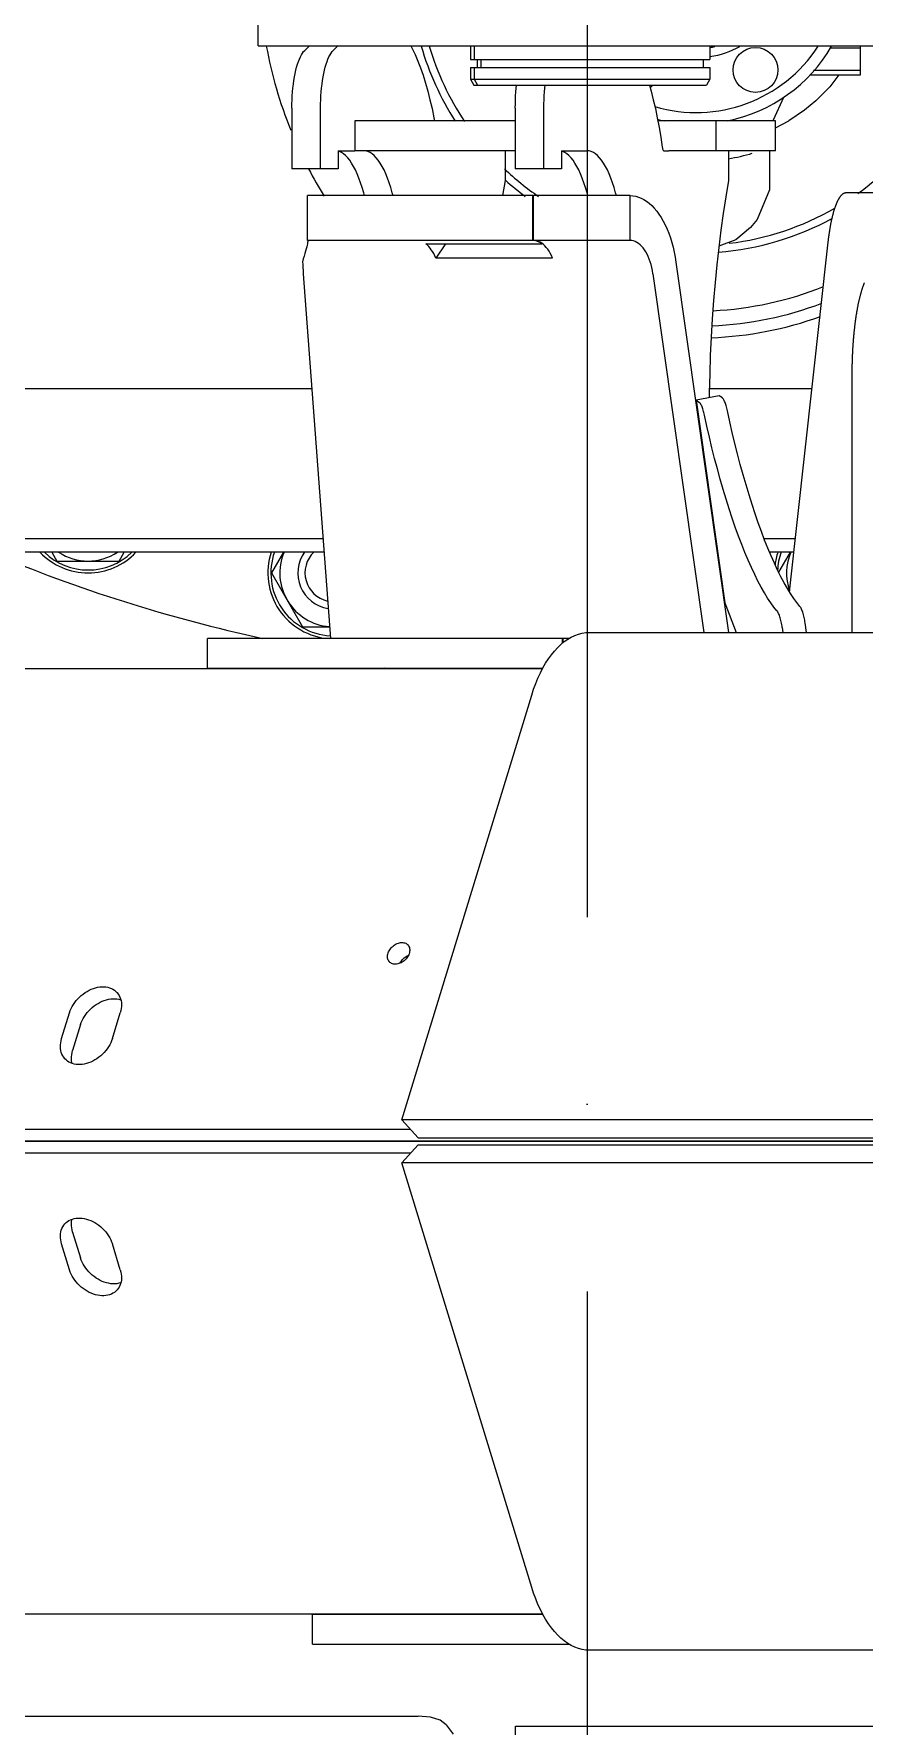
# Model space of a CAD drawing. Header units: millimetres. Extents: x 1084702 to 1166801, y 36632 to 124519.
# Drawn here: x 1097958 to 1098235, y 57620 to 58185 of the extents above; entities that cross this region are included whole.
import ezdxf

# ---------------------------------------------------------------- set-up
doc = ezdxf.new("R2010")
doc.units = ezdxf.units.MM
doc.header["$LTSCALE"] = 250
doc.linetypes.add('CENTER', pattern=[3, 2.5, -0.25, 0, -0.25])
doc.layers.get('0').update_dxf_attribs({"color": 255})

# ---------------------------------------------------------------- blocks, each defined once
blk = doc.blocks.new('PK65002M m platform_top')
at = {"linetype": 'Continuous'}
for p, q in [((-9968.08, 3758.08), (-9968.08, 3752.08)), ((-9944.96, 3751.7), (-9947.35, 3754.77)), ((-9968.08, 3752.08), (-10196.94, 3752.08)), ((-9685.4, 3748.78), (-9935.66, 3748.77)), ((-10142.35, 3726.73), (-9992.82, 3726.73)), ((-9900.29, 3724.73), (-9986.06, 3724.73)), ((-9900.29, 3724.73), (-9900.29, 3714.73)), ((-9900.29, 3714.73), (-9977.25, 3714.73)), ((-9977.22, 3714.68), (-9745.9, 3714.68)), ((-9924.48, 3714.73), (-9925.34, 3714.68)), ((-9973.55, 3705.73), (-9930.14, 3563.86)), ((-9836.08, 3599.65), (-9833.43, 3590.99)), ((-9819.12, 3599.65), (-9816.47, 3590.99)), ((-9820.14, 3586.99), (-9822.79, 3595.65)), ((-10099.75, 3563.86), (-9930.14, 3563.86)), ((-9930.14, 3563.86), (-9935.65, 3557.86)), ((-9935.65, 3557.86), (-10105.26, 3557.86)), ((-9933.07, 3560.68), (-9110.08, 3560.68)), ((-10109.22, 3556.68), (-9110.08, 3556.68)), ((-9110.08, 3556.68), (-10109.22, 3556.68)), ((-9935.65, 3555.49), (-10105.26, 3555.49)), ((-9930.14, 3549.49), (-9935.65, 3555.49)), ((-9933.07, 3552.68), (-9110.08, 3552.68)), ((-10099.75, 3549.49), (-9930.14, 3549.49)), ((-9930.14, 3549.49), (-9973.55, 3407.63)), ((-9822.79, 3517.7), (-9820.14, 3526.36)), ((-9833.43, 3522.36), (-9836.08, 3513.7)), ((-9816.47, 3522.36), (-9819.12, 3513.7)), ((-9865.2, 3398.63), (-9977.25, 3398.63)), ((-9137.12, 3398.68), (-9977.22, 3398.68)), ((-9925.28, 3398.68), (-9924.45, 3398.63)), ((-9865.2, 3398.63), (-9865.2, 3388.63)), ((-9986.06, 3388.63), (-9865.2, 3388.63)), ((-9983.91, 3388.63), (-9983.91, 3390.16)), ((-9983.82, 3390.23), (-9983.82, 3388.63)), ((-9897.19, 3266.79), (-9906.27, 3388.63)), ((-9992.82, 3386.63), (-10142.35, 3386.63)), ((-10080.53, 3300.68), (-10080.53, 3386.63)), ((-10065.39, 3386.63), (-10064.95, 3383.49)), ((-10057.29, 3384.98), (-10057.52, 3386.63)), ((-10038.12, 3376.72), (-10041.84, 3386.63)), ((-10021.76, 3262.91), (-10039.33, 3386.63)), ((-10014.08, 3266.79), (-10031.1, 3386.63)), ((-9897, 3384.77), (-9905.99, 3384.77)), ((-9886.6, 3366.77), (-9897, 3384.77)), ((-10028.51, 3309.03), (-10038.12, 3376.72)), ((-10059.69, 3373.11), (-10072.63, 3256.2)), ((-10059.93, 3359.82), (-10056.06, 3366.51)), ((-9890.62, 3359.82), (-9886.6, 3366.77)), ((-10061.16, 3359.82), (-10053.02, 3359.82)), ((-10035.72, 3359.82), (-10035.52, 3359.82)), ((-9904.12, 3359.82), (-9645.03, 3359.82)), ((-9835.7, 3362.78), (-9837.41, 3359.82)), ((-9814.92, 3362.78), (-9835.7, 3362.78)), ((-9813.21, 3359.82), (-9814.92, 3362.78)), ((-10051.17, 3355.23), (-10061.67, 3355.23)), ((-10034.87, 3355.23), (-10035.07, 3355.23)), ((-9631.27, 3355.23), (-9903.78, 3355.23)), ((-10033.63, 3345.1), (-10033.78, 3347.57)), ((-10037.25, 3308.3), (-10036.17, 3307.54)), ((-10036.17, 3307.54), (-10028.51, 3309.03)), ((-10028.51, 3309.03), (-10029.59, 3309.79)), ((-10067.2, 3305.2), (-10032.91, 3305.2)), ((-9900.05, 3305.2), (-9566.38, 3305.2)), ((-10041.76, 3255.45), (-10036.08, 3257.62)), ((-9980.49, 3261.54), (-9941.48, 3261.54)), ((-9944.73, 3256.82), (-9941.48, 3261.54)), ((-10046.69, 3251.39), (-10041.76, 3255.45)), ((-10006.41, 3255.68), (-10006.41, 3240.68)), ((-10006.41, 3255.68), (-9974.18, 3255.68)), ((-9977.01, 3256.66), (-9976.97, 3256.82)), ((-9938.22, 3256.82), (-9976.97, 3256.82)), ((-9974.45, 3255.71), (-9973.93, 3255.68)), ((-9974.18, 3255.68), (-9974.18, 3240.68)), ((-9973.93, 3255.68), (-9973.93, 3240.68)), ((-9973.93, 3255.68), (-9898.63, 3255.68)), ((-9898.63, 3255.68), (-9898.63, 3240.68)), ((-10053.06, 3238.76), (-10048.9, 3248.68)), ((-10048.9, 3248.68), (-10046.69, 3251.39)), ((-10006.41, 3240.68), (-9974.18, 3240.68)), ((-9973.93, 3240.68), (-9974.18, 3240.69)), ((-9973.93, 3240.68), (-9898.63, 3240.68)), ((-9964.65, 3235.68), (-9963.81, 3240.68)), ((-10078.66, 3239.68), (-10159.65, 3239.68)), ((-10053.06, 3225.68), (-10053.06, 3238.76)), ((-10039.27, 3225.68), (-10039.27, 3235.68)), ((-9964.65, 3225.68), (-9964.65, 3235.68)), ((-9983.47, 3225.68), (-9983.47, 3231.68)), ((-9983.47, 3231.68), (-9968.06, 3231.68)), ((-9977.63, 3231.68), (-9977.63, 3211.42)), ((-9968.06, 3211.42), (-9968.06, 3231.68)), ((-9908.85, 3225.68), (-9908.85, 3231.68)), ((-9908.85, 3231.68), (-9903, 3231.68)), ((-9903, 3231.68), (-9903, 3211.42)), ((-9903, 3231.68), (-9893.44, 3231.68)), ((-9893.44, 3211.42), (-9893.44, 3231.68)), ((-10055.05, 3225.68), (-10055.05, 3215.68)), ((-10055.05, 3225.68), (-10019.39, 3225.68)), ((-10035.06, 3215.68), (-10035.06, 3225.68)), ((-10017.72, 3225.68), (-10019.39, 3225.68)), ((-9983.47, 3225.68), (-9992.05, 3225.68)), ((-9968.06, 3225.68), (-9914.49, 3225.68)), ((-9914.49, 3215.68), (-9914.49, 3225.68)), ((-9908.85, 3225.68), (-9914.49, 3225.68)), ((-10055.05, 3218.03), (-10059.45, 3215.66)), ((-10068.5, 3208.96), (-10064.67, 3212.12)), ((-10064.67, 3212.12), (-10059.45, 3215.66)), ((-10054.31, 3215.33), (-10057.84, 3207.76)), ((-10055.05, 3215.68), (-10015.7, 3215.68)), ((-9968.06, 3215.68), (-9914.49, 3215.68)), ((-10073.13, 3204.34), (-10068.5, 3208.96)), ((-10076.19, 3200.28), (-10073.13, 3204.34)), ((-10033.07, 3201.78), (-10031.92, 3203.78)), ((-10033.07, 3197.83), (-10033.07, 3201.78)), ((-9953.07, 3201.78), (-10033.07, 3201.78)), ((-9954.23, 3203.78), (-10031.91, 3203.78)), ((-9954.35, 3201.78), (-9955.47, 3203.78)), ((-9954.35, 3197.83), (-9954.35, 3201.78)), ((-9953.07, 3201.78), (-9954.23, 3203.78)), ((-9953.07, 3197.83), (-9953.07, 3201.78)), ((-10083.46, 3200.28), (-10083.46, 3190.68)), ((-10066.51, 3200.28), (-10083.46, 3200.28)), ((-10067.76, 3198.76), (-10083.46, 3198.76)), ((-9953.07, 3197.83), (-10033.07, 3197.83)), ((-10033.07, 3190.68), (-10033.07, 3195.18)), ((-9953.08, 3195.18), (-10033.07, 3195.18)), ((-10030.82, 3195.18), (-10030.82, 3197.83)), ((-9956.53, 3195.18), (-9956.53, 3197.83)), ((-9955.32, 3195.18), (-9955.32, 3197.83)), ((-9954.35, 3190.68), (-9954.35, 3195.18)), ((-9953.07, 3190.68), (-9953.07, 3195.18)), ((-9882.18, 3190.68), (-10657.9, 3190.68)), ((-10083.46, 3191.43), (-10073.19, 3191.43)), ((-9907.26, 3192.17), (-9908.82, 3190.68)), ((-9897.7, 3192.17), (-9899.25, 3190.68)), ((-9882.17, 3190.68), (-9882.17, 3170.68))]:
    blk.add_line(p, q, dxfattribs=at)
at = {"linetype": 'CENTER'}
blk.add_lwpolyline([(-9992.12, 1356.61), (-9992.12, 4178.53)], dxfattribs=at)
at = {"linetype": 'Continuous'}
for points in [[(-9944.96, 3751.7), (-9942.91, 3750.11), (-9939.74, 3749.12), (-9935.66, 3748.77)], [(-9992.82, 3726.73), (-9991.6, 3726.66), (-9990.37, 3726.47), (-9989.16, 3726.15), (-9987.96, 3725.71), (-9986.77, 3725.14), (-9985.6, 3724.45), (-9984.45, 3723.64), (-9983.32, 3722.71), (-9982.23, 3721.67), (-9981.17, 3720.51), (-9980.14, 3719.24), (-9979.15, 3717.87), (-9978.21, 3716.4), (-9977.3, 3714.83), (-9976.45, 3713.17), (-9975.64, 3711.43), (-9974.89, 3709.6), (-9974.19, 3707.7), (-9973.55, 3705.73)], [(-9834.97, 3606.41), (-9834.6, 3606.78), (-9834.14, 3607.15), (-9833.63, 3607.47), (-9833.09, 3607.75), (-9832.51, 3607.97), (-9831.9, 3608.13), (-9831.26, 3608.25), (-9830.59, 3608.3), (-9829.91, 3608.3), (-9829.21, 3608.25), (-9828.5, 3608.13), (-9827.79, 3607.97), (-9827.07, 3607.75), (-9826.36, 3607.47), (-9825.66, 3607.15), (-9824.97, 3606.78), (-9824.29, 3606.36), (-9823.64, 3605.89), (-9823.01, 3605.39), (-9822.41, 3604.85), (-9821.85, 3604.28), (-9821.33, 3603.67), (-9820.84, 3603.04), (-9820.4, 3602.39), (-9820, 3601.72), (-9819.66, 3601.04), (-9819.36, 3600.35), (-9819.12, 3599.65)], [(-9836.08, 3599.65), (-9836.27, 3600.35), (-9836.4, 3601.04), (-9836.47, 3601.72), (-9836.49, 3602.39), (-9836.44, 3603.04), (-9836.34, 3603.67), (-9836.19, 3604.28), (-9835.97, 3604.85), (-9835.71, 3605.39), (-9835.39, 3605.89), (-9835.02, 3606.36), (-9834.97, 3606.41)], [(-9836.28, 3603.93), (-9836.18, 3603.97), (-9835.57, 3604.13), (-9834.93, 3604.25), (-9834.26, 3604.3), (-9833.58, 3604.3), (-9832.88, 3604.25), (-9832.17, 3604.13), (-9831.46, 3603.97), (-9830.74, 3603.75), (-9830.03, 3603.47), (-9829.33, 3603.15), (-9828.64, 3602.78), (-9827.96, 3602.36), (-9827.31, 3601.89), (-9826.68, 3601.39), (-9826.09, 3600.85), (-9825.52, 3600.28), (-9825, 3599.67), (-9824.51, 3599.04), (-9824.07, 3598.39), (-9823.67, 3597.72), (-9823.33, 3597.04), (-9823.03, 3596.35), (-9822.79, 3595.65)], [(-9817.59, 3584.23), (-9817.96, 3583.86), (-9818.42, 3583.49), (-9818.92, 3583.16), (-9819.47, 3582.89), (-9820.05, 3582.67), (-9820.66, 3582.5), (-9821.3, 3582.39), (-9821.97, 3582.34), (-9822.65, 3582.34), (-9823.35, 3582.39), (-9824.05, 3582.5), (-9824.77, 3582.67), (-9825.48, 3582.89), (-9826.19, 3583.16), (-9826.9, 3583.49), (-9827.59, 3583.86), (-9828.26, 3584.28), (-9828.92, 3584.74), (-9829.54, 3585.25), (-9830.14, 3585.79), (-9830.7, 3586.36), (-9831.23, 3586.96), (-9831.72, 3587.59), (-9832.16, 3588.25), (-9832.55, 3588.92), (-9832.9, 3589.6), (-9833.19, 3590.29), (-9833.43, 3590.99)], [(-9816.47, 3590.99), (-9816.29, 3590.29), (-9816.16, 3589.6), (-9816.09, 3588.92), (-9816.07, 3588.25), (-9816.11, 3587.59), (-9816.21, 3586.96), (-9816.37, 3586.36), (-9816.58, 3585.79), (-9816.85, 3585.25), (-9817.17, 3584.74), (-9817.54, 3584.28), (-9817.59, 3584.23)], [(-9820.14, 3586.99), (-9819.96, 3586.29), (-9819.83, 3585.6), (-9819.76, 3584.92), (-9819.74, 3584.25), (-9819.78, 3583.59), (-9819.88, 3582.96), (-9819.95, 3582.71)], [(-9833.43, 3522.36), (-9833.19, 3523.06), (-9832.9, 3523.75), (-9832.55, 3524.44), (-9832.16, 3525.11), (-9831.72, 3525.76), (-9831.23, 3526.39), (-9830.7, 3526.99), (-9830.14, 3527.57), (-9829.54, 3528.11), (-9828.92, 3528.61), (-9828.26, 3529.07), (-9827.59, 3529.49), (-9826.9, 3529.86), (-9826.19, 3530.19), (-9825.48, 3530.46), (-9824.77, 3530.68), (-9824.05, 3530.85), (-9823.35, 3530.96), (-9822.65, 3531.02), (-9821.97, 3531.02), (-9821.3, 3530.96), (-9820.66, 3530.85), (-9820.05, 3530.68), (-9819.47, 3530.46), (-9818.92, 3530.19), (-9818.42, 3529.86), (-9817.96, 3529.49), (-9817.59, 3529.13)], [(-9819.95, 3530.64), (-9819.88, 3530.39), (-9819.78, 3529.76), (-9819.74, 3529.11), (-9819.76, 3528.44), (-9819.83, 3527.75), (-9819.96, 3527.06), (-9820.14, 3526.36)], [(-9817.59, 3529.13), (-9817.54, 3529.07), (-9817.17, 3528.61), (-9816.85, 3528.11), (-9816.58, 3527.57), (-9816.37, 3526.99), (-9816.21, 3526.39), (-9816.11, 3525.76), (-9816.07, 3525.11), (-9816.09, 3524.44), (-9816.16, 3523.75), (-9816.29, 3523.06), (-9816.47, 3522.36)], [(-9822.79, 3517.7), (-9823.03, 3517.01), (-9823.33, 3516.31), (-9823.67, 3515.63), (-9824.07, 3514.96), (-9824.51, 3514.31), (-9825, 3513.68), (-9825.52, 3513.08), (-9826.09, 3512.5), (-9826.68, 3511.96), (-9827.31, 3511.46), (-9827.96, 3511), (-9828.64, 3510.58), (-9829.33, 3510.2), (-9830.03, 3509.88), (-9830.74, 3509.61), (-9831.46, 3509.39), (-9832.17, 3509.22), (-9832.88, 3509.11), (-9833.58, 3509.05), (-9834.26, 3509.05), (-9834.93, 3509.11), (-9835.57, 3509.22), (-9836.18, 3509.39), (-9836.28, 3509.42)], [(-9834.97, 3506.94), (-9835.02, 3507), (-9835.39, 3507.46), (-9835.71, 3507.96), (-9835.97, 3508.5), (-9836.19, 3509.07), (-9836.34, 3509.68), (-9836.44, 3510.31), (-9836.49, 3510.96), (-9836.47, 3511.63), (-9836.4, 3512.31), (-9836.27, 3513.01), (-9836.08, 3513.7)], [(-9819.12, 3513.7), (-9819.36, 3513.01), (-9819.66, 3512.31), (-9820, 3511.63), (-9820.4, 3510.96), (-9820.84, 3510.31), (-9821.33, 3509.68), (-9821.85, 3509.07), (-9822.41, 3508.5), (-9823.01, 3507.96), (-9823.64, 3507.46), (-9824.29, 3507), (-9824.97, 3506.58), (-9825.66, 3506.2), (-9826.36, 3505.88), (-9827.07, 3505.61), (-9827.79, 3505.39), (-9828.5, 3505.22), (-9829.21, 3505.11), (-9829.91, 3505.05), (-9830.59, 3505.05), (-9831.26, 3505.11), (-9831.9, 3505.22), (-9832.51, 3505.39), (-9833.09, 3505.61), (-9833.63, 3505.88), (-9834.14, 3506.2), (-9834.6, 3506.58), (-9834.97, 3506.94)], [(-9932.16, 3491.04), (-9932.2, 3491.08), (-9932.39, 3491.33), (-9932.54, 3491.61), (-9932.66, 3491.9), (-9932.74, 3492.22), (-9932.79, 3492.56), (-9932.79, 3492.91), (-9932.76, 3493.26), (-9932.69, 3493.63), (-9932.59, 3493.99), (-9932.45, 3494.36), (-9932.27, 3494.72), (-9932.06, 3495.07), (-9931.82, 3495.41), (-9931.55, 3495.74), (-9931.26, 3496.04), (-9930.94, 3496.33), (-9930.61, 3496.58), (-9930.25, 3496.81), (-9929.89, 3497.01)], [(-9931.93, 3494.73), (-9932.3, 3494.56), (-9932.36, 3494.55)], [(-9929.47, 3497.2), (-9929.55, 3497.02), (-9929.76, 3496.67), (-9930, 3496.33), (-9930.27, 3496.01), (-9930.57, 3495.7), (-9930.88, 3495.42), (-9931.22, 3495.16), (-9931.57, 3494.93), (-9931.93, 3494.73)], [(-9929.89, 3497.01), (-9929.52, 3497.18), (-9929.14, 3497.31), (-9928.77, 3497.41), (-9928.39, 3497.47), (-9928.03, 3497.5), (-9927.67, 3497.49), (-9927.33, 3497.44), (-9927.01, 3497.35), (-9926.7, 3497.23), (-9926.43, 3497.07), (-9926.17, 3496.88), (-9925.99, 3496.7)], [(-9925.99, 3496.7), (-9925.95, 3496.66), (-9925.77, 3496.42), (-9925.61, 3496.14), (-9925.49, 3495.84), (-9925.41, 3495.53), (-9925.36, 3495.19), (-9925.36, 3494.84), (-9925.39, 3494.48), (-9925.46, 3494.12), (-9925.56, 3493.75), (-9925.71, 3493.38), (-9925.88, 3493.02), (-9926.09, 3492.67), (-9926.33, 3492.33), (-9926.6, 3492.01), (-9926.9, 3491.7), (-9927.21, 3491.42), (-9927.55, 3491.16), (-9927.9, 3490.93), (-9928.26, 3490.73)], [(-9928.26, 3490.73), (-9928.63, 3490.56), (-9929.01, 3490.43), (-9929.39, 3490.33), (-9929.76, 3490.27), (-9930.12, 3490.25), (-9930.48, 3490.26), (-9930.82, 3490.31), (-9931.15, 3490.39), (-9931.45, 3490.52), (-9931.73, 3490.67), (-9931.98, 3490.86), (-9932.16, 3491.04)], [(-9973.55, 3407.63), (-9974.19, 3405.65), (-9974.89, 3403.75), (-9975.64, 3401.93), (-9976.45, 3400.18), (-9977.3, 3398.52), (-9978.21, 3396.95), (-9979.15, 3395.48), (-9980.14, 3394.11), (-9981.17, 3392.85), (-9982.23, 3391.69), (-9983.32, 3390.64), (-9984.45, 3389.71), (-9985.6, 3388.9), (-9986.77, 3388.21), (-9987.96, 3387.64), (-9989.16, 3387.2), (-9990.37, 3386.88), (-9991.6, 3386.69), (-9992.82, 3386.63)], [(-10064.95, 3383.49), (-10064.87, 3383.03), (-10064.79, 3382.56), (-10064.7, 3382.09), (-10064.6, 3381.63), (-10064.49, 3381.17), (-10064.37, 3380.73), (-10064.25, 3380.31), (-10064.12, 3379.9), (-10063.99, 3379.52), (-10063.85, 3379.17), (-10063.71, 3378.85), (-10063.57, 3378.56), (-10063.44, 3378.31), (-10063.3, 3378.1), (-10063.17, 3377.93)], [(-10057.29, 3384.98), (-10057.22, 3384.52), (-10057.13, 3384.05), (-10057.04, 3383.58), (-10056.94, 3383.12), (-10056.83, 3382.66), (-10056.71, 3382.22), (-10056.59, 3381.79), (-10056.46, 3381.39), (-10056.33, 3381.01), (-10056.19, 3380.66), (-10056.05, 3380.34), (-10055.92, 3380.05), (-10055.78, 3379.8), (-10055.64, 3379.59), (-10055.51, 3379.42)], [(-10063.17, 3377.93), (-10062.14, 3376.67), (-10061.1, 3375.25), (-10060.04, 3373.67), (-10058.97, 3371.94), (-10057.89, 3370.05), (-10056.81, 3368.01), (-10055.72, 3365.83), (-10054.63, 3363.51), (-10053.54, 3361.06), (-10052.46, 3358.48), (-10051.38, 3355.78), (-10050.31, 3352.96), (-10049.25, 3350.03), (-10048.2, 3347), (-10047.17, 3343.87), (-10046.16, 3340.65), (-10045.16, 3337.35), (-10044.19, 3333.97), (-10043.25, 3330.53), (-10042.32, 3327.02), (-10041.43, 3323.47), (-10040.57, 3319.86), (-10039.74, 3316.23), (-10038.94, 3312.56)], [(-10055.51, 3379.42), (-10054.48, 3378.16), (-10053.44, 3376.74), (-10052.38, 3375.16), (-10051.31, 3373.43), (-10050.23, 3371.54), (-10049.15, 3369.5), (-10048.06, 3367.32), (-10046.97, 3365), (-10045.88, 3362.55), (-10044.8, 3359.97), (-10043.72, 3357.27), (-10042.65, 3354.45), (-10041.59, 3351.52), (-10040.54, 3348.49), (-10039.51, 3345.36), (-10038.5, 3342.14), (-10037.51, 3338.84), (-10036.53, 3335.46), (-10035.59, 3332.02), (-10034.67, 3328.51), (-10033.77, 3324.95), (-10032.91, 3321.35), (-10032.08, 3317.71), (-10031.29, 3314.05)], [(-10031.29, 3314.05), (-10031.19, 3313.62), (-10031.09, 3313.19), (-10030.97, 3312.77), (-10030.86, 3312.36), (-10030.73, 3311.97), (-10030.61, 3311.61), (-10030.48, 3311.26), (-10030.35, 3310.95), (-10030.21, 3310.67), (-10030.08, 3310.42), (-10029.95, 3310.2), (-10029.83, 3310.03), (-10029.7, 3309.89), (-10029.59, 3309.79)], [(-10039.27, 3235.68), (-10038.37, 3241.09), (-10037.52, 3246.62), (-10036.75, 3252.26), (-10036.03, 3258.01), (-10035.39, 3263.85), (-10034.82, 3269.77), (-10034.32, 3275.76), (-10033.88, 3281.82), (-10033.52, 3287.94), (-10033.23, 3294.1), (-10033.02, 3300.29), (-10032.88, 3306.51), (-10032.86, 3308.19)], [(-10038.94, 3312.56), (-10038.85, 3312.13), (-10038.75, 3311.7), (-10038.63, 3311.28), (-10038.51, 3310.87), (-10038.39, 3310.48), (-10038.27, 3310.12), (-10038.14, 3309.78), (-10038, 3309.46), (-10037.87, 3309.18), (-10037.74, 3308.93), (-10037.61, 3308.72), (-10037.48, 3308.54), (-10037.36, 3308.4), (-10037.25, 3308.3)], [(-10084.7, 3269.78), (-10084.64, 3269.94), (-10084.57, 3270.09), (-10084.51, 3270.25), (-10084.45, 3270.41), (-10084.38, 3270.58), (-10084.32, 3270.74), (-10084.26, 3270.91), (-10084.2, 3271.08), (-10084.14, 3271.26), (-10084.08, 3271.44), (-10084.01, 3271.61), (-10083.95, 3271.8), (-10083.89, 3271.98), (-10083.83, 3272.17), (-10083.78, 3272.36), (-10083.72, 3272.55), (-10083.66, 3272.74), (-10083.6, 3272.94), (-10083.54, 3273.14), (-10083.49, 3273.34), (-10083.43, 3273.54), (-10083.37, 3273.75), (-10083.32, 3273.96), (-10083.26, 3274.17), (-10083.21, 3274.38), (-10083.15, 3274.59), (-10083.1, 3274.81), (-10083.04, 3275.03), (-10082.99, 3275.25), (-10082.94, 3275.47), (-10082.89, 3275.7), (-10082.83, 3275.93), (-10082.78, 3276.16), (-10082.73, 3276.39), (-10082.68, 3276.62), (-10082.63, 3276.86), (-10082.58, 3277.1), (-10082.54, 3277.34), (-10082.49, 3277.58), (-10082.44, 3277.82), (-10082.39, 3278.07), (-10082.35, 3278.31), (-10082.3, 3278.56), (-10082.25, 3278.81), (-10082.21, 3279.07), (-10082.16, 3279.32), (-10082.12, 3279.58), (-10082.08, 3279.84), (-10082.03, 3280.1), (-10081.99, 3280.36), (-10081.95, 3280.62), (-10081.91, 3280.89), (-10081.87, 3281.16), (-10081.83, 3281.42), (-10081.79, 3281.69), (-10081.75, 3281.97), (-10081.71, 3282.24), (-10081.67, 3282.52), (-10081.63, 3282.79), (-10081.6, 3283.07), (-10081.56, 3283.35), (-10081.53, 3283.63), (-10081.49, 3283.92), (-10081.46, 3284.2), (-10081.42, 3284.49), (-10081.39, 3284.77), (-10081.36, 3285.06), (-10081.32, 3285.35), (-10081.29, 3285.64), (-10081.26, 3285.93), (-10081.23, 3286.23), (-10081.2, 3286.52), (-10081.17, 3286.82), (-10081.14, 3287.12), (-10081.12, 3287.42), (-10081.09, 3287.72), (-10081.06, 3288.02), (-10081.04, 3288.32), (-10081.01, 3288.62), (-10080.99, 3288.93), (-10080.96, 3289.23), (-10080.94, 3289.54), (-10080.92, 3289.85), (-10080.89, 3290.15), (-10080.87, 3290.46), (-10080.85, 3290.77), (-10080.83, 3291.08), (-10080.81, 3291.39), (-10080.79, 3291.71), (-10080.77, 3292.02), (-10080.76, 3292.33), (-10080.74, 3292.65), (-10080.72, 3292.96), (-10080.71, 3293.28), (-10080.69, 3293.6), (-10080.68, 3293.91), (-10080.66, 3294.23), (-10080.65, 3294.55), (-10080.64, 3294.87), (-10080.63, 3295.19), (-10080.61, 3295.51), (-10080.6, 3295.83), (-10080.59, 3296.15), (-10080.59, 3296.47), (-10080.58, 3296.79), (-10080.57, 3297.12), (-10080.56, 3297.44), (-10080.56, 3297.76), (-10080.55, 3298.09), (-10080.55, 3298.41), (-10080.54, 3298.73), (-10080.54, 3299.06), (-10080.53, 3299.38), (-10080.53, 3299.71), (-10080.53, 3300.03), (-10080.53, 3300.35), (-10080.53, 3300.68)], [(-10006.41, 3240.68), (-10007.35, 3240.73), (-10008.29, 3240.89), (-10009.23, 3241.15), (-10010.15, 3241.52), (-10011.07, 3241.99), (-10011.96, 3242.57), (-10012.84, 3243.24), (-10013.69, 3244.01), (-10014.52, 3244.88), (-10015.32, 3245.83), (-10016.08, 3246.88), (-10016.82, 3248), (-10017.51, 3249.21), (-10018.17, 3250.5), (-10018.79, 3251.85), (-10019.36, 3253.28), (-10019.88, 3254.76), (-10020.36, 3256.3), (-10020.79, 3257.89), (-10021.17, 3259.53), (-10021.49, 3261.2), (-10021.76, 3262.91)], [(-10014.08, 3266.79), (-10013.92, 3265.75), (-10013.71, 3264.74), (-10013.46, 3263.75), (-10013.17, 3262.8), (-10012.85, 3261.9), (-10012.5, 3261.04), (-10012.11, 3260.23), (-10011.69, 3259.47), (-10011.25, 3258.78), (-10010.77, 3258.14), (-10010.28, 3257.58), (-10009.77, 3257.08), (-10009.23, 3256.66), (-10008.69, 3256.31), (-10008.13, 3256.03), (-10007.56, 3255.84), (-10006.98, 3255.72), (-10006.41, 3255.68)], [(-9898.63, 3255.68), (-9898.69, 3255.72), (-9898.72, 3255.85), (-9898.71, 3256.06), (-9898.68, 3256.37), (-9898.61, 3256.76), (-9898.5, 3257.25), (-9898.36, 3257.82), (-9898.19, 3258.48), (-9897.99, 3259.22), (-9897.76, 3260.03), (-9897.5, 3260.9), (-9897.22, 3261.83), (-9896.91, 3262.8)], [(-9896.91, 3262.8), (-9897.03, 3263.75), (-9897.11, 3264.74), (-9897.17, 3265.75), (-9897.19, 3266.79)], [(-9980.49, 3261.54), (-9980.13, 3260.73), (-9979.74, 3259.96), (-9979.33, 3259.25), (-9978.89, 3258.59), (-9978.43, 3258), (-9977.94, 3257.46), (-9977.44, 3257)], [(-9941.48, 3261.54), (-9941.15, 3260.78), (-9940.79, 3260.07), (-9940.41, 3259.4), (-9940.01, 3258.78), (-9939.59, 3258.21), (-9939.15, 3257.69), (-9938.69, 3257.23), (-9938.22, 3256.82)], [(-10072.63, 3256.2), (-10072.66, 3255.94), (-10072.69, 3255.69), (-10072.72, 3255.44), (-10072.75, 3255.18), (-10072.78, 3254.93), (-10072.81, 3254.68), (-10072.85, 3254.43), (-10072.88, 3254.19), (-10072.91, 3253.94), (-10072.95, 3253.7), (-10072.98, 3253.45), (-10073.02, 3253.21), (-10073.05, 3252.97), (-10073.09, 3252.73), (-10073.13, 3252.5), (-10073.16, 3252.26), (-10073.2, 3252.03), (-10073.24, 3251.8), (-10073.28, 3251.57), (-10073.32, 3251.34), (-10073.36, 3251.11), (-10073.4, 3250.88), (-10073.44, 3250.66), (-10073.48, 3250.44), (-10073.52, 3250.22), (-10073.56, 3250), (-10073.61, 3249.78), (-10073.65, 3249.57), (-10073.69, 3249.36), (-10073.74, 3249.14), (-10073.78, 3248.94), (-10073.83, 3248.73), (-10073.87, 3248.52), (-10073.92, 3248.32), (-10073.96, 3248.12), (-10074.01, 3247.92), (-10074.06, 3247.72), (-10074.11, 3247.53), (-10074.15, 3247.33), (-10074.2, 3247.14), (-10074.25, 3246.95), (-10074.3, 3246.76), (-10074.35, 3246.58), (-10074.4, 3246.4), (-10074.45, 3246.21), (-10074.5, 3246.04), (-10074.55, 3245.86), (-10074.61, 3245.69), (-10074.66, 3245.51), (-10074.71, 3245.34), (-10074.76, 3245.18), (-10074.82, 3245.01), (-10074.87, 3244.85), (-10074.92, 3244.69), (-10074.98, 3244.53), (-10075.03, 3244.37), (-10075.09, 3244.22), (-10075.14, 3244.07), (-10075.2, 3243.92), (-10075.25, 3243.77), (-10075.31, 3243.63), (-10075.37, 3243.49), (-10075.42, 3243.35), (-10075.48, 3243.21), (-10075.54, 3243.08), (-10075.6, 3242.94), (-10075.65, 3242.81), (-10075.71, 3242.69), (-10075.77, 3242.56), (-10075.83, 3242.44), (-10075.89, 3242.32), (-10075.95, 3242.2), (-10076.01, 3242.09), (-10076.07, 3241.98), (-10076.13, 3241.87), (-10076.19, 3241.76), (-10076.25, 3241.66), (-10076.31, 3241.56), (-10076.37, 3241.46), (-10076.43, 3241.36), (-10076.49, 3241.27), (-10076.55, 3241.18), (-10076.61, 3241.09), (-10076.68, 3241), (-10076.74, 3240.92), (-10076.8, 3240.84), (-10076.86, 3240.76), (-10076.92, 3240.68), (-10076.99, 3240.61), (-10077.05, 3240.54), (-10077.11, 3240.47), (-10077.18, 3240.41), (-10077.24, 3240.35), (-10077.3, 3240.29), (-10077.37, 3240.23), (-10077.43, 3240.18), (-10077.49, 3240.13), (-10077.56, 3240.08), (-10077.62, 3240.03), (-10077.69, 3239.99), (-10077.75, 3239.95), (-10077.82, 3239.91), (-10077.88, 3239.88), (-10077.94, 3239.85), (-10078.01, 3239.82), (-10078.07, 3239.79), (-10078.14, 3239.77), (-10078.2, 3239.75), (-10078.27, 3239.73), (-10078.33, 3239.71), (-10078.4, 3239.7), (-10078.46, 3239.69), (-10078.53, 3239.68), (-10078.59, 3239.68), (-10078.66, 3239.68)], [(-9977.44, 3257), (-9976.92, 3256.6), (-9976.39, 3256.27), (-9975.85, 3256.01), (-9975.3, 3255.83), (-9974.74, 3255.71), (-9974.18, 3255.68)], [(-9976.97, 3256.82), (-9976.49, 3256.48), (-9975.99, 3256.19), (-9975.48, 3255.97), (-9974.97, 3255.81), (-9974.45, 3255.71)], [(-10001.85, 3240.68), (-10001.6, 3239.74), (-10001.1, 3238.01), (-10000.57, 3236.38), (-10000.01, 3234.86), (-9999.43, 3233.43), (-9998.83, 3232.12), (-9998.21, 3230.92), (-9997.57, 3229.84), (-9996.92, 3228.87), (-9996.25, 3228.03), (-9995.57, 3227.32), (-9994.88, 3226.73), (-9994.18, 3226.27), (-9993.47, 3225.94), (-9992.76, 3225.74), (-9992.05, 3225.68)], [(-9992.29, 3240.68), (-9992.04, 3239.74), (-9991.53, 3238.01), (-9991, 3236.38), (-9990.45, 3234.86), (-9989.87, 3233.43), (-9989.27, 3232.12), (-9988.65, 3230.92), (-9988.01, 3229.84), (-9987.36, 3228.87), (-9986.69, 3228.03), (-9986.01, 3227.32), (-9985.31, 3226.73), (-9984.61, 3226.27), (-9983.91, 3225.94), (-9983.47, 3225.82)], [(-9927.22, 3240.68), (-9926.97, 3239.74), (-9926.47, 3238.01), (-9925.94, 3236.38), (-9925.38, 3234.86), (-9924.81, 3233.43), (-9924.2, 3232.12), (-9923.58, 3230.92), (-9922.95, 3229.84), (-9922.29, 3228.87), (-9921.62, 3228.03), (-9920.94, 3227.32), (-9920.25, 3226.73), (-9919.55, 3226.27), (-9918.84, 3225.94), (-9918.13, 3225.74), (-9917.42, 3225.68)], [(-9917.66, 3240.68), (-9917.41, 3239.74), (-9916.91, 3238.01), (-9916.38, 3236.38), (-9915.82, 3234.86), (-9915.24, 3233.43), (-9914.64, 3232.12), (-9914.02, 3230.92), (-9913.38, 3229.84), (-9912.73, 3228.87), (-9912.06, 3228.03)], [(-10017.19, 3224.55), (-10017.22, 3224.75), (-10017.26, 3224.93), (-10017.3, 3225.09), (-10017.35, 3225.24), (-10017.4, 3225.37), (-10017.46, 3225.48), (-10017.52, 3225.57), (-10017.59, 3225.63), (-10017.65, 3225.66), (-10017.72, 3225.68)], [(-10012.88, 3203.78), (-10013.45, 3205.8), (-10014.18, 3208.65), (-10014.87, 3211.62), (-10015.52, 3214.71), (-10016.12, 3217.89), (-10016.68, 3221.18), (-10017.19, 3224.55)], [(-9912.06, 3228.03), (-9911.38, 3227.32), (-9910.69, 3226.73), (-9909.99, 3226.27), (-9909.28, 3225.94), (-9908.85, 3225.82)], [(-9933.19, 3190.68), (-9933.66, 3191.55), (-9934.6, 3193.56), (-9935.51, 3195.72), (-9936.39, 3198.03), (-9937.24, 3200.48), (-9938.05, 3203.08), (-9938.82, 3205.8), (-9939.55, 3208.65), (-9940.25, 3211.62), (-9940.89, 3214.71), (-9941.08, 3215.68)], [(-9977.63, 3211.42), (-9977.64, 3210.06), (-9977.68, 3208.7), (-9977.75, 3207.36), (-9977.84, 3206.03), (-9977.96, 3204.73), (-9978.07, 3203.78)], [(-9968.06, 3211.42), (-9968.08, 3210.06), (-9968.12, 3208.7), (-9968.19, 3207.36), (-9968.28, 3206.03), (-9968.4, 3204.73), (-9968.51, 3203.78)], [(-9903, 3211.42), (-9903.01, 3210.06), (-9903.05, 3208.7), (-9903.12, 3207.36), (-9903.22, 3206.03), (-9903.34, 3204.73), (-9903.48, 3203.46), (-9903.65, 3202.23), (-9903.85, 3201.04), (-9904.07, 3199.9), (-9904.31, 3198.81), (-9904.57, 3197.78), (-9904.85, 3196.81), (-9905.15, 3195.92), (-9905.47, 3195.09), (-9905.81, 3194.34), (-9906.15, 3193.67), (-9906.51, 3193.09), (-9906.88, 3192.58), (-9907.26, 3192.17)], [(-9893.44, 3211.42), (-9893.45, 3210.06), (-9893.49, 3208.7), (-9893.56, 3207.36), (-9893.65, 3206.03), (-9893.77, 3204.73), (-9893.92, 3203.46), (-9894.09, 3202.23), (-9894.29, 3201.04), (-9894.51, 3199.9), (-9894.75, 3198.81), (-9895.01, 3197.78), (-9895.29, 3196.81), (-9895.59, 3195.92), (-9895.91, 3195.09), (-9896.24, 3194.34), (-9896.59, 3193.67), (-9896.95, 3193.09), (-9897.32, 3192.58), (-9897.7, 3192.17)]]:
    blk.add_lwpolyline(points, dxfattribs=at)
blk.add_circle((-10048.33, 3198.7), 7.5, dxfattribs=at)
for centre, radius, start, end in [((-9907.39, 3366.77), 21, 340.5824, 86.7565), ((-9907.39, 3366.77), 22, 341.5017, 86.0568), ((-9992.04, 2886.68), 513.5, 67.1325, 77.825), ((-9907.39, 3366.77), 18, 337.2695, 85.4898), ((-9907.39, 3366.77), 12, 324.3852, 81.0557), ((-9907.39, 3366.77), 9.6, 77.5863, 77.6895), ((-9907.39, 3366.77), 9.6, 313.3908, 77.5863), ((-10076.7, 3366.77), 18, 337.269, 19.2343), ((-10076.7, 3366.77), 21, 340.5952, 357.832), ((-9825.31, 3344.78), 22, 43.361, 136.6824), ((-9825.31, 3344.78), 21, 45.9428, 134.1975), ((-10076.7, 3366.77), 22, 341.5196, 352.9661), ((-9825.31, 3344.78), 18, 56.8579, 123.1422), ((-10028.46, 3164.28), 124, 92.3481, 109.5996), ((-10028.46, 3164.28), 120, 92.5387, 110.5222), ((-10028.46, 3164.28), 115, 92.8095, 111.7603), ((-10028.46, 3164.28), 95.56, 94.4862, 118.4954), ((-10028.46, 3164.28), 93, 96.8371, 119.9345), ((-10028.46, 3164.28), 93, 46.4799, 55.5439), ((-10028.46, 3164.28), 95.56, 48.2189, 53.342), ((-10028.46, 3164.28), 146, 27.5116, 31.6604), ((-10028.46, 3164.28), 93, 125.5301, 163.4555), ((-10028.46, 3164.28), 65, 99.6011, 106.8108), ((-10028.46, 3164.28), 146, 10.4339, 21.9309), ((-10028.46, 3164.28), 52.5, 101.6046, 149.6837), ((-10028.46, 3164.28), 48.66, 73.526, 147.0047), ((-10028.46, 3164.28), 52.5, 75.7253, 78.3955), ((-10028.46, 3164.28), 93, 16.5445, 33.6877), ((-10028.46, 3164.28), 95.56, 16.0927, 32.6505), ((-10008.59, 3198.7), 7.5, 127.4927, 136.863), ((-10028.46, 3164.28), 30.32, 98.7961, 118.9789), ((-10028.46, 3164.28), 27.32, 99.7644, 103.2755)]:
    blk.add_arc(centre, radius, start, end, dxfattribs=at)
blk = doc.blocks.new('1-deck_B4_1')
at = {"linetype": 'CENTER', "rotation": 180}
blk.add_blockref('PK65002M m platform_top', (70387.47, 26963.11), dxfattribs=at)

msp = doc.modelspace()

# ---------------------------------------------------------------- block references
msp.add_blockref('1-deck_B4_1', (1017763.01, 34408.58))

doc.saveas('drawing.dxf')
